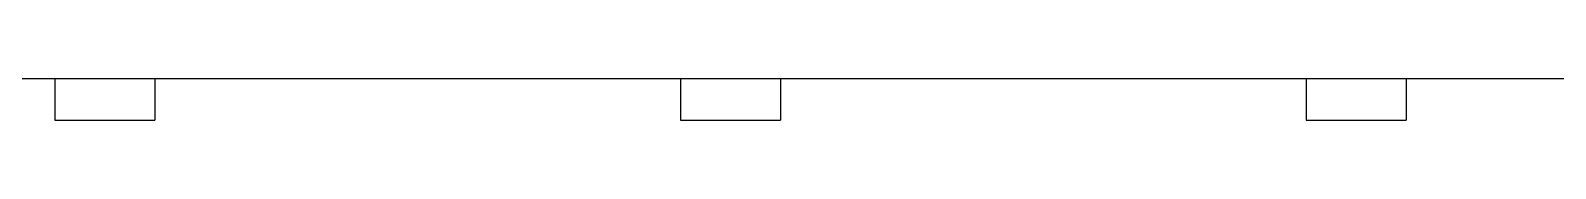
# Model space of a CAD drawing. Header units: millimetres. Extents: x -11 to 5160, y -11 to 2043.
# Drawn here: x 4004.749 to 4007.895, y 1236.459 to 1236.543 of the extents above; entities that cross this region are included whole.
import ezdxf

# ---------------------------------------------------------------- set-up
doc = ezdxf.new("R2010")
doc.units = ezdxf.units.MM

# ---------------------------------------------------------------- blocks, each defined once
blk = doc.blocks.new('FX5U-32MT ES PLC')
at = {"color": 7, "linetype": 'Continuous'}
for p, q in [((149.5, -45), (0.5, -45)), ((64.95, -45), (64.95, -45.5)), ((66.17, -45), (66.17, -45.5)), ((72.57, -45), (72.57, -45.5)), ((73.79, -45), (73.79, -45.5)), ((80.19, -45), (80.19, -45.5)), ((81.41, -45), (81.41, -45.5)), ((64.95, -45.5), (66.17, -45.5)), ((72.57, -45.5), (73.79, -45.5)), ((80.19, -45.5), (81.41, -45.5))]:
    blk.add_line(p, q, dxfattribs=at)
blk = doc.blocks.new('*U224')
blk.add_blockref('FX5U-32MT ES PLC', (16.848, 110))

msp = doc.modelspace()

# ---------------------------------------------------------------- block references
at = {"xscale": 0.1693510201669083, "yscale": 0.1693510201669083, "zscale": 0.1693510201669083}
msp.add_blockref('*U224', (3990.9468, 1225.5354), dxfattribs=at)

doc.saveas('drawing.dxf')
